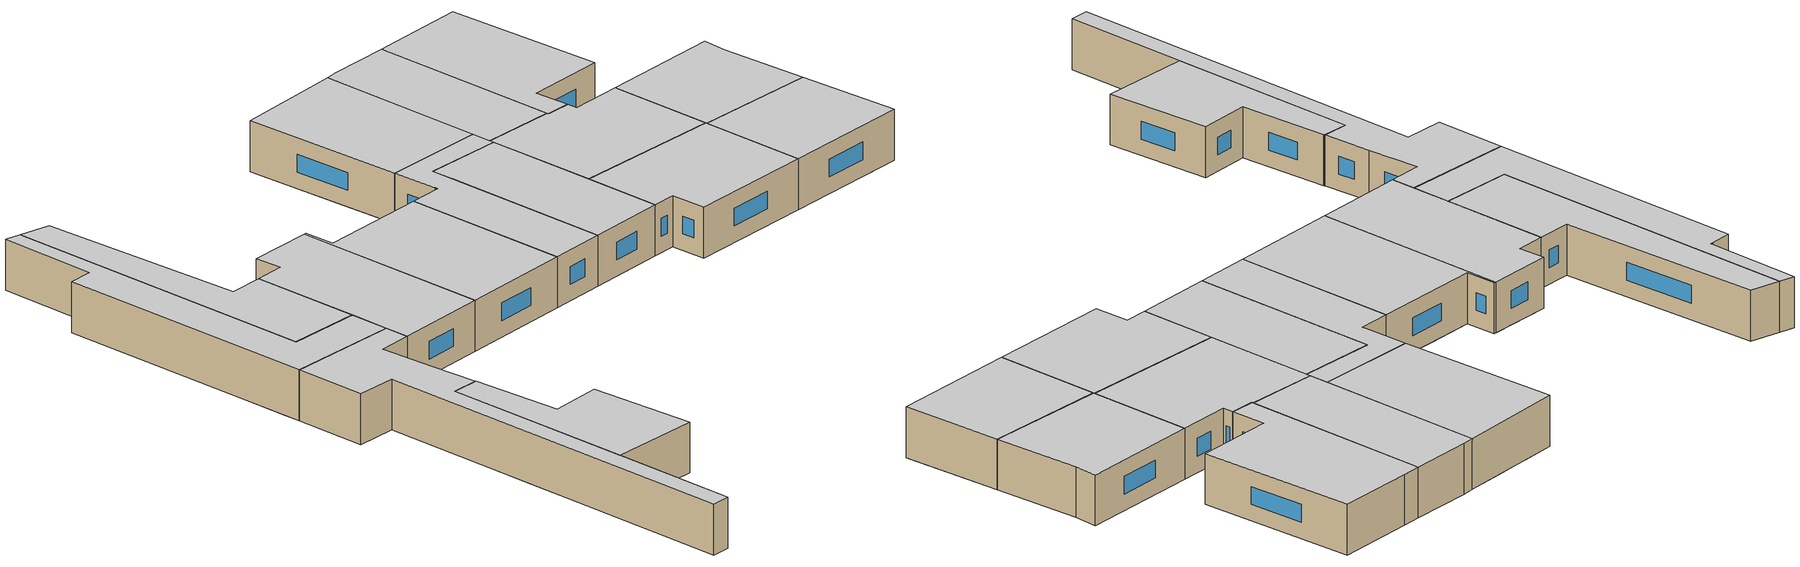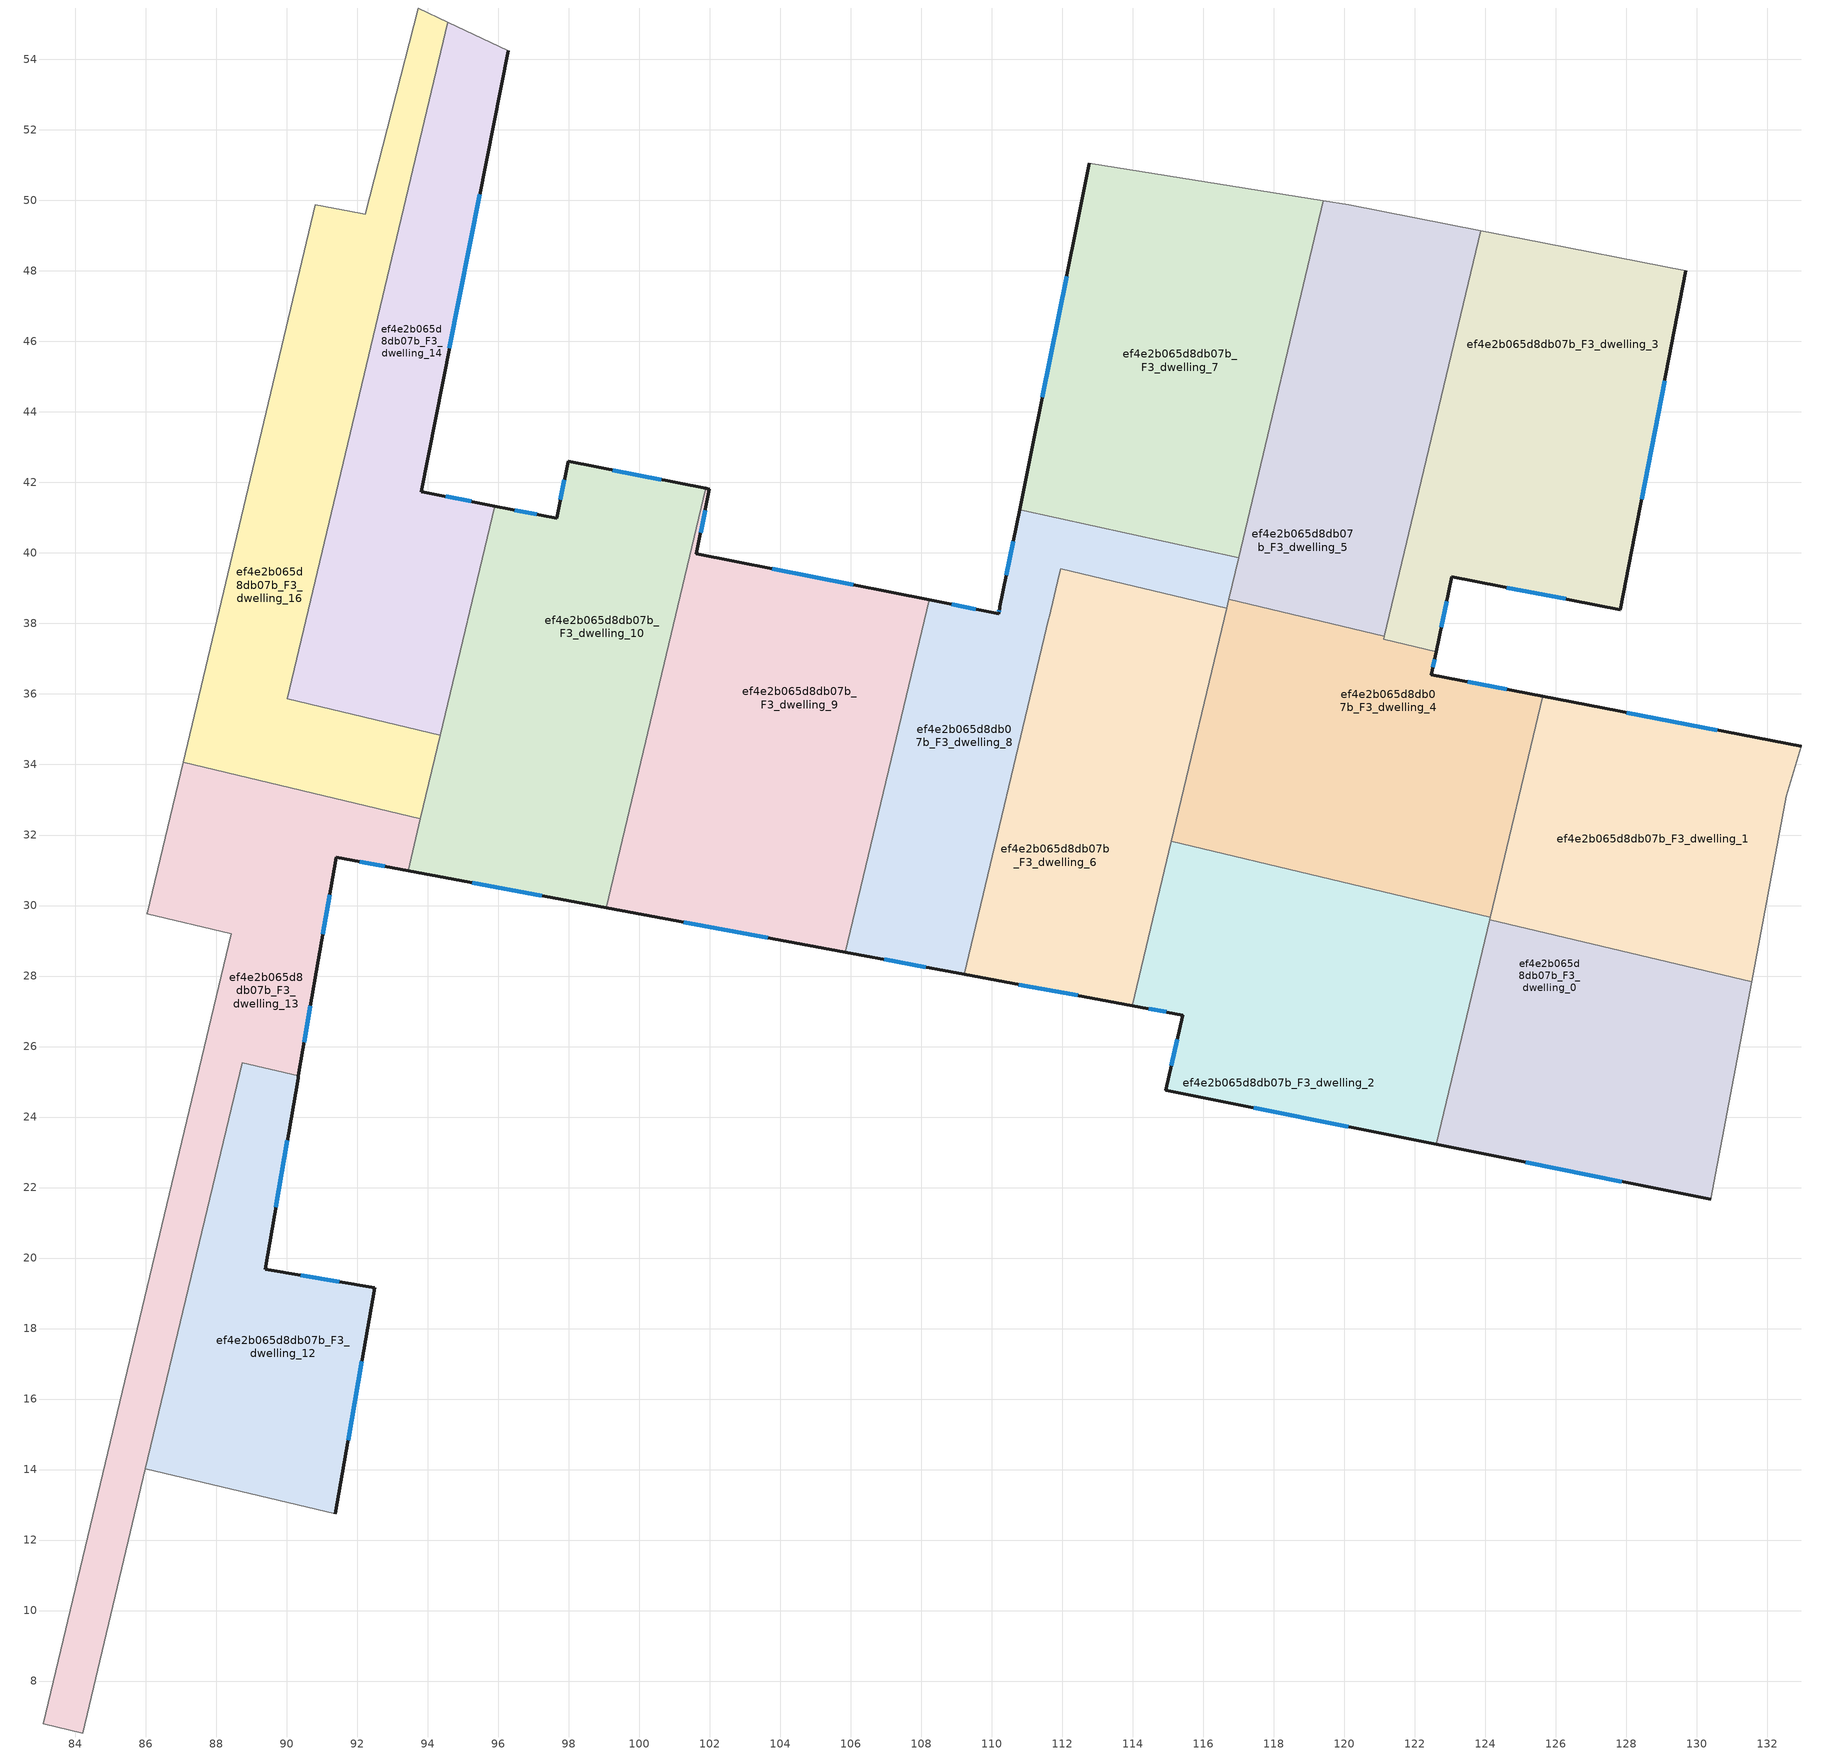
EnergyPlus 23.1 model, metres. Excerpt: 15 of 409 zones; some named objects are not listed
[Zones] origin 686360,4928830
ef4e2b065d8db07b_F3_dwelling_0
 floor to ef4e2b065d8db07b_F2_dwelling_43 (EU_floor_Construction): 126.62,29 130.43,21.86 130.4,21.66 128.21,22.1 123.93,28.79 124.12,29.6 z9
 floor to ef4e2b065d8db07b_F2_dwelling_42 (EU_floor_Construction): 131.55,27.83 130.43,21.86 126.62,29 z9
 floor adiabatic (EU_floor_Construction): 123.93,28.79 128.21,22.1 125.56,22.63 123.3,26.16 z9
 floor to ef4e2b065d8db07b_F2_dwelling_45 (EU_floor_Construction): 123.3,26.16 125.56,22.63 122.61,23.22 z9
 wall outside (EU_wall_Construction): 122.61,23.22 130.4,21.66 z9:12
 wall to ef4e2b065d8db07b_F3_dwelling_1 (EU_wall_Construction): 131.55,27.83 124.12,29.6 z9:12
 wall adiabatic (EU_wall_Construction): 130.4,21.66 131.55,27.83 z9:12
 wall to ef4e2b065d8db07b_F3_dwelling_2 (EU_wall_Construction): 124.12,29.6 122.61,23.22 z9:12
 window (EU_Window_Construction): 125.14,22.72 127.86,22.17 z9.98:11.02
 ceiling to ef4e2b065d8db07b_F4_dwelling_0 (EU_floor_Construction): 130.4,21.66 131.55,27.83 124.12,29.6 122.61,23.22 z12
ef4e2b065d8db07b_F3_dwelling_1
 floor to ef4e2b065d8db07b_F2_dwelling_42 (EU_floor_Construction): 132.95,34.51 132.54,33.1 131.55,27.83 126.62,29 124.79,32.43 125.63,35.94 z9
 floor to ef4e2b065d8db07b_F2_dwelling_43 (EU_floor_Construction): 124.79,32.43 126.62,29 124.12,29.6 z9
 wall outside (EU_wall_Construction): 132.95,34.51 125.63,35.94 z9:12
 wall adiabatic (EU_wall_Construction): 131.55,27.83 132.54,33.1 132.95,34.51 z9:12
 wall to ef4e2b065d8db07b_F3_dwelling_4 (EU_wall_Construction): 125.63,35.94 124.14,29.67 z9:12
 wall to ef4e2b065d8db07b_F3_dwelling_2 (EU_wall_Construction): 124.14,29.67 124.12,29.6 z9:12
 window (EU_Window_Construction): 130.57,34.98 128.01,35.47 z9.98:11.02
 ceiling to ef4e2b065d8db07b_F4_dwelling_1 (EU_floor_Construction): 131.55,27.83 132.54,33.1 132.95,34.51 125.63,35.94 124.12,29.6 z12
ef4e2b065d8db07b_F3_dwelling_10
 floor to ef4e2b065d8db07b_F2_dwelling_49 (EU_floor_Construction): 101.84,41.84 99.49,40.33 100.97,38.01 99.83,33.21 95.55,39.89 95.89,41.33 97.66,40.98 97.98,42.6 z9
 floor to ef4e2b065d8db07b_F2_dwelling_50 (EU_floor_Construction): 95.64,37.87 99.5,31.82 99.06,29.94 93.44,30.99 94.97,37.44 z9
 floor to ef4e2b065d8db07b_F2_dwelling_48 (EU_floor_Construction): 101.88,41.83 100.97,38.01 99.49,40.33 101.84,41.84 z9
 floor to ef4e2b065d8db07b_F2_dwelling_20 (EU_floor_Construction): 95.55,39.89 99.83,33.21 99.5,31.82 95.64,37.87 94.97,37.44 z9
 wall outside (EU_wall_Construction): 101.88,41.83 97.98,42.6 97.66,40.98 95.9,41.33 / 93.44,30.99 99.06,29.94 z9:12
 wall to ef4e2b065d8db07b_F3_dwelling_9 (EU_wall_Construction): 99.06,29.94 101.88,41.83 z9:12
 wall to ef4e2b065d8db07b_F3_dwelling_14 (EU_wall_Construction): 95.9,41.33 94.35,34.83 z9:12
 wall to ef4e2b065d8db07b_F3_dwelling_13 (EU_wall_Construction): 93.79,32.47 93.44,30.99 z9:12
 wall to ef4e2b065d8db07b_F3_dwelling_16 (EU_wall_Construction): 94.35,34.83 93.79,32.47 z9:12
 window (EU_Window_Construction): 97.08,41.1 96.47,41.22 / 97.87,42.08 97.76,41.51 / 100.61,42.08 99.25,42.35 / 95.26,30.65 97.23,30.28 z9.98:11.02
 ceiling to ef4e2b065d8db07b_F4_dwelling_10 (EU_floor_Construction): 99.06,29.94 101.88,41.83 97.98,42.6 97.66,40.98 95.9,41.33 93.44,30.99 z12
ef4e2b065d8db07b_F3_dwelling_12
 floor to ef4e2b065d8db07b_F2_dwelling_52 (EU_floor_Construction): 92.49,19.15 91.37,12.74 90.24,13.01 86.96,18.13 87.94,22.22 89.42,19.9 89.39,19.68 z9
 floor to ef4e2b065d8db07b_F2_dwelling_51 (EU_floor_Construction): 90.33,25.17 90.32,25.1 89.42,19.9 87.94,22.22 88.73,25.55 z9
 floor to ef4e2b065d8db07b_F2_dwelling_53 (EU_floor_Construction): 86.96,18.13 90.24,13.01 86.61,13.87 86.13,14.63 z9
 floor to ef4e2b065d8db07b_F2_dwelling_54 (EU_floor_Construction): 86.13,14.63 86.61,13.87 85.99,14.02 z9
 wall outside (EU_wall_Construction): 91.37,12.74 92.49,19.15 89.39,19.68 90.32,25.1 90.33,25.17 z9:12
 wall to ef4e2b065d8db07b_F3_dwelling_11 (EU_wall_Construction): 85.99,14.02 91.37,12.74 z9:12
 wall to ef4e2b065d8db07b_F3_dwelling_13 (EU_wall_Construction): 90.33,25.17 88.73,25.55 85.99,14.02 z9:12
 window (EU_Window_Construction): 91.73,14.83 92.12,17.07 / 89.69,21.45 90.01,23.34 / 91.48,19.33 90.39,19.51 z9.98:11.02
 ceiling to ef4e2b065d8db07b_F4_dwelling_12 (EU_floor_Construction): 91.37,12.74 92.49,19.15 89.39,19.68 90.32,25.1 90.33,25.17 88.73,25.55 85.99,14.02 z12
ef4e2b065d8db07b_F3_dwelling_13
 floor to ef4e2b065d8db07b_F2_dwelling_51 (EU_floor_Construction): 87.97,32.96 90.88,28.42 90.83,28.12 90.33,25.17 88.73,25.55 87.94,22.22 87.08,23.56 88.42,29.2 86.03,29.77 86.58,32.06 z9
 floor to ef4e2b065d8db07b_F2_dwelling_56 (EU_floor_Construction): 83.75,9.57 84.61,8.23 84.21,6.53 83.09,6.78 z9
 floor to ef4e2b065d8db07b_F2_dwelling_24 (EU_floor_Construction): 88,33.84 88.39,33.23 86.58,32.07 87.05,34.07 z9
 floor to ef4e2b065d8db07b_F2_dwelling_50 (EU_floor_Construction): 93.79,32.47 93.44,30.99 91.41,31.36 90.88,28.42 87.97,32.96 88.99,33.61 z9
 floor to ef4e2b065d8db07b_F2_dwelling_52 (EU_floor_Construction): 87.08,23.56 87.94,22.22 86.96,18.13 86.11,19.47 z9
 floor to ef4e2b065d8db07b_F2_dwelling_23 (EU_floor_Construction): 88.99,33.61 88.39,33.23 88,33.84 z9
 floor to ef4e2b065d8db07b_F2_dwelling_53 (EU_floor_Construction): 86.11,19.47 86.96,18.13 86.13,14.63 85.27,15.97 z9
 floor to ef4e2b065d8db07b_F2_dwelling_54 (EU_floor_Construction): 85.27,15.97 86.13,14.63 85.39,11.5 84.53,12.84 z9
 floor to ef4e2b065d8db07b_F2_dwelling_55 (EU_floor_Construction): 84.53,12.84 85.39,11.5 84.61,8.23 83.75,9.57 z9
 wall outside (EU_wall_Construction): 90.33,25.17 90.83,28.12 91.41,31.36 93.44,30.99 z9:12
 wall adiabatic (EU_wall_Construction): 83.09,6.78 84.2,6.53 z9:12
 wall to ef4e2b065d8db07b_F3_dwelling_15 (EU_wall_Construction): 86.03,29.78 86.03,29.77 88.42,29.2 83.09,6.78 z9:12
 wall to ef4e2b065d8db07b_F3_dwelling_16 (EU_wall_Construction): 93.79,32.47 87.05,34.07 z9:12
 wall to ef4e2b065d8db07b_F3_dwelling_18 (EU_wall_Construction): 87.05,34.07 86.03,29.78 z9:12
 wall to ef4e2b065d8db07b_F3_dwelling_11 (EU_wall_Construction): 84.2,6.53 85.99,14.02 z9:12
 window (EU_Window_Construction): 91.01,29.18 91.22,30.31 / 90.49,26.13 90.66,27.16 / 92.07,31.24 92.78,31.11 z9.98:11.02
 ceiling to ef4e2b065d8db07b_F4_dwelling_13 (EU_floor_Construction): 84.2,6.53 88.73,25.55 90.33,25.17 90.83,28.12 91.41,31.36 93.44,30.99 93.79,32.47 87.05,34.07 86.03,29.77 88.42,29.2 83.09,6.78 z12
ef4e2b065d8db07b_F3_dwelling_14
 floor to ef4e2b065d8db07b_F2_dwelling_19 (EU_floor_Construction): 96.28,54.24 93.88,42.13 92.14,44.85 94.57,55.06 z9
 floor to ef4e2b065d8db07b_F2_dwelling_49 (EU_floor_Construction): 95.89,41.33 95.55,39.89 94.45,41.62 z9
 floor to ef4e2b065d8db07b_F2_dwelling_20 (EU_floor_Construction): 93.88,42.13 93.81,41.74 93.83,41.74 94.45,41.62 95.55,39.89 94.97,37.44 93.86,36.73 91.2,40.89 92.14,44.85 z9
 floor adiabatic (EU_floor_Construction): 94.97,37.44 94.35,34.83 90,35.86 91.2,40.89 93.86,36.73 z9
 wall outside (EU_wall_Construction): 95.9,41.33 93.83,41.74 93.81,41.74 96.28,54.24 z9:12
 wall to ef4e2b065d8db07b_F3_dwelling_16 (EU_wall_Construction): 94.57,55.06 90,35.86 94.35,34.83 z9:12
 wall adiabatic (EU_wall_Construction): 96.28,54.24 94.57,55.06 z9:12
 window (EU_Window_Construction): 94.61,45.81 95.47,50.18 / 95.22,41.46 94.5,41.61 z9.98:11.02
 ceiling to ef4e2b065d8db07b_F4_dwelling_14 (EU_floor_Construction): 94.35,34.83 95.9,41.33 93.83,41.74 93.81,41.74 96.28,54.24 94.57,55.06 90,35.86 z12
ef4e2b065d8db07b_F3_dwelling_16
 floor to ef4e2b065d8db07b_F2_dwelling_21 (EU_floor_Construction): 89.36,43.77 91.2,40.89 90,35.86 91.83,35.43 90.22,34.4 87.97,37.92 z9
 floor to ef4e2b065d8db07b_F2_dwelling_19 (EU_floor_Construction): 94.57,55.06 92.14,44.85 90.3,47.73 90.81,49.87 92.08,49.64 92.23,49.61 93.72,55.46 z9
 floor to ef4e2b065d8db07b_F2_dwelling_23 (EU_floor_Construction): 87.97,37.92 90.22,34.4 88.99,33.61 88,33.84 87.27,34.98 z9
 floor to ef4e2b065d8db07b_F2_dwelling_20 (EU_floor_Construction): 90.3,47.73 92.14,44.85 91.2,40.89 89.36,43.77 z9
 floor to ef4e2b065d8db07b_F2_dwelling_50 (EU_floor_Construction): 94.35,34.83 93.79,32.47 88.99,33.61 91.83,35.43 z9
 floor to ef4e2b065d8db07b_F2_dwelling_24 (EU_floor_Construction): 87.27,34.98 88,33.84 87.05,34.07 z9
 wall adiabatic (EU_wall_Construction): 94.57,55.06 93.72,55.46 92.23,49.61 92.08,49.64 90.81,49.87 z9:12
 wall to ef4e2b065d8db07b_F3_dwelling_18 (EU_wall_Construction): 90.81,49.87 87.05,34.07 z9:12
 ceiling to ef4e2b065d8db07b_F4_dwelling_16 (EU_floor_Construction): 93.79,32.47 94.35,34.83 90,35.86 94.57,55.06 93.72,55.46 92.23,49.61 92.08,49.64 90.81,49.87 87.05,34.07 z12
ef4e2b065d8db07b_F3_dwelling_2
 floor to ef4e2b065d8db07b_F2_dwelling_46 (EU_floor_Construction): 117.29,31.29 122.43,23.26 114.93,24.76 115.37,26.75 115.52,26.72 115.59,27.01 115.88,26.96 115.93,27.18 116.1,26.92 116.5,26.84 116.72,26.5 116.93,26.46 114.65,30.01 115.08,31.82 z9
 floor to ef4e2b065d8db07b_F2_dwelling_45 (EU_floor_Construction): 120.5,30.53 123.3,26.16 122.61,23.22 122.43,23.26 117.29,31.29 z9
 floor to ef4e2b065d8db07b_F2_dwelling_47 (EU_floor_Construction): 114.65,30.01 116.93,26.46 116.72,26.5 116.5,26.84 116.1,26.92 115.93,27.18 115.88,26.96 115.59,27.01 115.52,26.72 115.37,26.75 115.41,26.89 113.98,27.16 z9
 floor to ef4e2b065d8db07b_F2_dwelling_44 (EU_floor_Construction): 123.23,29.88 123.93,28.79 123.3,26.16 120.5,30.53 z9
 floor to ef4e2b065d8db07b_F2_dwelling_43 (EU_floor_Construction): 124.14,29.67 123.93,28.79 123.23,29.88 z9
 wall outside (EU_wall_Construction): 113.98,27.16 115.41,26.89 114.93,24.76 122.61,23.22 z9:12
 wall to ef4e2b065d8db07b_F3_dwelling_4 (EU_wall_Construction): 124.14,29.67 115.08,31.82 z9:12
 wall to ef4e2b065d8db07b_F3_dwelling_6 (EU_wall_Construction): 115.08,31.82 113.98,27.16 z9:12
 window (EU_Window_Construction): 115.25,26.2 115.08,25.46 / 114.44,27.07 114.94,26.98 / 117.42,24.26 120.11,23.72 z9.98:11.02
 ceiling to ef4e2b065d8db07b_F4_dwelling_2 (EU_floor_Construction): 122.61,23.22 124.14,29.67 115.08,31.82 113.98,27.16 115.41,26.89 114.93,24.76 z12
ef4e2b065d8db07b_F3_dwelling_3
 floor to ef4e2b065d8db07b_F2_dwelling_39 (EU_floor_Construction): 129.69,48.01 127.83,38.39 127.49,38.46 123,45.48 123.87,49.14 125.04,48.91 z9
 floor to ef4e2b065d8db07b_F2_dwelling_43 (EU_floor_Construction): 121.48,39.1 122.63,37.32 122.6,37.2 121.11,37.55 121.13,37.64 z9
 floor adiabatic (EU_floor_Construction): 123,45.48 127.49,38.46 127.83,38.39 123.05,39.32 122.63,37.32 121.48,39.1 121.13,37.64 121.11,37.55 z9
 wall outside (EU_wall_Construction): 122.6,37.2 123.05,39.32 127.83,38.39 129.69,48.01 z9:12
 wall to ef4e2b065d8db07b_F3_dwelling_4 (EU_wall_Construction): 121.13,37.64 121.11,37.55 122.6,37.2 z9:12
 wall adiabatic (EU_wall_Construction): 129.69,48.01 125.04,48.91 123.87,49.14 z9:12
 wall to ef4e2b065d8db07b_F3_dwelling_5 (EU_wall_Construction): 123.87,49.14 121.13,37.64 z9:12
 window (EU_Window_Construction): 128.43,41.52 129.08,44.88 / 124.6,39.02 126.27,38.7 / 122.75,37.89 122.9,38.63 z9.98:11.02
 ceiling to ef4e2b065d8db07b_F4_dwelling_3 (EU_floor_Construction): 127.83,38.39 129.69,48.01 125.04,48.91 123.87,49.14 121.11,37.55 122.6,37.2 123.05,39.32 z12
ef4e2b065d8db07b_F3_dwelling_4
 floor to ef4e2b065d8db07b_F2_dwelling_44 (EU_floor_Construction): 117.75,38.44 123.23,29.88 120.5,30.53 116.33,37.05 116.72,38.69 z9
 floor to ef4e2b065d8db07b_F2_dwelling_42 (EU_floor_Construction): 125.63,35.94 124.79,32.43 122.61,36.52 z9
 floor to ef4e2b065d8db07b_F2_dwelling_45 (EU_floor_Construction): 116.33,37.05 120.5,30.53 117.29,31.29 115.59,33.94 z9
 floor to ef4e2b065d8db07b_F2_dwelling_43 (EU_floor_Construction): 122.6,37.2 122.47,36.55 122.61,36.52 124.79,32.43 124.14,29.67 123.23,29.88 117.75,38.44 121.13,37.64 121.11,37.55 z9
 floor to ef4e2b065d8db07b_F2_dwelling_46 (EU_floor_Construction): 115.59,33.94 117.29,31.29 115.08,31.82 z9
 wall outside (EU_wall_Construction): 125.63,35.94 122.47,36.55 122.6,37.2 z9:12
 wall to ef4e2b065d8db07b_F3_dwelling_5 (EU_wall_Construction): 121.13,37.64 116.72,38.69 z9:12
 wall to ef4e2b065d8db07b_F3_dwelling_8 (EU_wall_Construction): 116.72,38.69 116.66,38.43 z9:12
 wall to ef4e2b065d8db07b_F3_dwelling_6 (EU_wall_Construction): 116.66,38.43 115.08,31.82 z9:12
 window (EU_Window_Construction): 122.51,36.76 122.56,36.99 / 124.6,36.14 123.49,36.35 z9.98:11.02
 ceiling to ef4e2b065d8db07b_F4_dwelling_4 (EU_floor_Construction): 124.14,29.67 125.63,35.94 122.47,36.55 122.6,37.2 121.11,37.55 121.13,37.64 116.72,38.69 115.08,31.82 z12
ef4e2b065d8db07b_F3_dwelling_5
 floor to ef4e2b065d8db07b_F2_dwelling_40 (EU_floor_Construction): 120.19,49.86 123,45.48 122.23,42.27 118.83,47.58 119.4,49.99 120.13,49.87 z9
 floor to ef4e2b065d8db07b_F2_dwelling_39 (EU_floor_Construction): 123.87,49.14 123,45.48 120.19,49.86 z9
 floor to ef4e2b065d8db07b_F2_dwelling_41 (EU_floor_Construction): 118.83,47.58 122.23,42.27 121.48,39.1 118.08,44.42 z9
 floor to ef4e2b065d8db07b_F2_dwelling_43 (EU_floor_Construction): 118.08,44.42 121.48,39.1 121.13,37.64 117.75,38.44 116.96,39.69 z9
 floor adiabatic (EU_floor_Construction): 116.96,39.69 117.75,38.44 116.72,38.69 z9
 wall adiabatic (EU_wall_Construction): 123.87,49.14 120.13,49.87 119.4,49.99 z9:12
 wall to ef4e2b065d8db07b_F3_dwelling_7 (EU_wall_Construction): 119.4,49.99 117,39.86 z9:12
 wall to ef4e2b065d8db07b_F3_dwelling_8 (EU_wall_Construction): 117,39.86 116.72,38.69 z9:12
 ceiling to ef4e2b065d8db07b_F4_dwelling_5 (EU_floor_Construction): 121.13,37.64 123.87,49.14 120.13,49.87 119.4,49.99 116.72,38.69 z12
ef4e2b065d8db07b_F3_dwelling_6
 floor to ef4e2b065d8db07b_F2_dwelling_45 (EU_floor_Construction): 115.23,38.77 116.33,37.05 115.59,33.94 112.01,39.53 z9
 floor to ef4e2b065d8db07b_F2_dwelling_46 (EU_floor_Construction): 112.01,39.53 115.59,33.94 114.65,30.01 111.03,35.67 111.95,39.55 z9
 floor to ef4e2b065d8db07b_F2_dwelling_47 (EU_floor_Construction): 111.03,35.67 114.65,30.01 113.98,27.16 112.11,27.51 109.9,30.95 z9
 floor to ef4e2b065d8db07b_F2_dwelling_44 (EU_floor_Construction): 116.66,38.43 116.33,37.05 115.23,38.77 z9
 floor to ef4e2b065d8db07b_F2_dwelling_48 (EU_floor_Construction): 109.9,30.95 112.11,27.51 109.21,28.05 z9
 wall outside (EU_wall_Construction): 109.21,28.05 113.98,27.16 z9:12
 wall to ef4e2b065d8db07b_F3_dwelling_8 (EU_wall_Construction): 116.66,38.43 111.95,39.55 111.91,39.39 111.62,38.17 111.62,38.15 109.21,28.05 z9:12
 window (EU_Window_Construction): 110.76,27.76 112.43,27.45 z9.98:11.02
 ceiling to ef4e2b065d8db07b_F4_dwelling_6 (EU_floor_Construction): 113.98,27.16 116.66,38.43 111.95,39.55 109.21,28.05 z12
ef4e2b065d8db07b_F3_dwelling_7
 floor to ef4e2b065d8db07b_F2_dwelling_41 (EU_floor_Construction): 117.05,50.37 118.83,47.58 118.08,44.42 114.53,49.96 115.54,50.61 z9
 floor to ef4e2b065d8db07b_F2_dwelling_43 (EU_floor_Construction): 115.54,50.61 115.2,50.39 115.16,50.37 114.91,50.2 114.87,50.18 114.82,50.15 114.53,49.96 118.08,44.42 117,39.86 116.82,39.9 112.03,47.39 112.77,51.05 114.81,50.72 114.94,50.7 z9
 floor to ef4e2b065d8db07b_F2_dwelling_40 (EU_floor_Construction): 119.4,49.99 118.83,47.58 117.05,50.37 z9
 floor to ef4e2b065d8db07b_F2_dwelling_44 (EU_floor_Construction): 112.03,47.39 116.82,39.9 114.12,40.49 111.47,44.64 z9
 floor to ef4e2b065d8db07b_F2_dwelling_45 (EU_floor_Construction): 111.47,44.64 114.12,40.49 110.95,41.19 110.82,41.4 z9
 floor to ef4e2b065d8db07b_F2_dwelling_46 (EU_floor_Construction): 110.82,41.4 110.95,41.19 110.78,41.23 z9
 wall outside (EU_wall_Construction): 112.77,51.05 110.78,41.23 z9:12
 wall adiabatic (EU_wall_Construction): 119.4,49.99 112.77,51.05 z9:12
 wall to ef4e2b065d8db07b_F3_dwelling_8 (EU_wall_Construction): 110.78,41.23 117,39.86 z9:12
 window (EU_Window_Construction): 112.12,47.86 111.43,44.42 z9.98:11.02
 ceiling to ef4e2b065d8db07b_F4_dwelling_7 (EU_floor_Construction): 117,39.86 119.4,49.99 112.77,51.05 110.78,41.23 z12
ef4e2b065d8db07b_F3_dwelling_8
 floor to ef4e2b065d8db07b_F2_dwelling_47 (EU_floor_Construction): 109.24,38.47 111.03,35.67 109.9,30.95 107.34,34.96 108.22,38.67 z9
 floor to ef4e2b065d8db07b_F2_dwelling_44 (EU_floor_Construction): 116.82,39.9 116.96,39.69 116.66,38.43 115.23,38.77 114.12,40.49 z9
 floor to ef4e2b065d8db07b_F2_dwelling_48 (EU_floor_Construction): 107.34,34.96 109.9,30.95 109.21,28.05 107.1,28.44 106.14,29.94 z9
 floor to ef4e2b065d8db07b_F2_dwelling_49 (EU_floor_Construction): 106.14,29.94 107.1,28.44 105.84,28.68 z9
 floor to ef4e2b065d8db07b_F2_dwelling_45 (EU_floor_Construction): 114.12,40.49 115.23,38.77 112.01,39.53 110.95,41.19 z9
 floor to ef4e2b065d8db07b_F2_dwelling_46 (EU_floor_Construction): 110.95,41.19 112.01,39.53 111.95,39.55 111.62,38.17 111.62,38.16 111.03,35.67 109.24,38.47 110.19,38.28 110.22,38.43 110.23,38.48 110.78,41.23 z9
 floor to ef4e2b065d8db07b_F2_dwelling_43 (EU_floor_Construction): 117,39.86 116.96,39.69 116.82,39.9 z9
 wall outside (EU_wall_Construction): 110.78,41.23 110.23,38.48 110.22,38.43 110.19,38.28 108.22,38.67 / 105.84,28.67 109.21,28.05 z9:12
 wall to ef4e2b065d8db07b_F3_dwelling_9 (EU_wall_Construction): 108.22,38.67 105.84,28.67 z9:12
 window (EU_Window_Construction): 110.6,40.33 110.41,39.37 / 106.94,28.47 108.12,28.25 / 109.55,38.41 108.86,38.54 / 110.21,38.38 110.2,38.33 z9.98:11.02
 ceiling to ef4e2b065d8db07b_F4_dwelling_8 (EU_floor_Construction): 109.21,28.05 111.62,38.15 111.62,38.17 111.91,39.39 111.95,39.55 116.66,38.43 117,39.86 110.78,41.23 110.23,38.48 110.22,38.43 110.19,38.28 108.22,38.67 105.84,28.67 z12
ef4e2b065d8db07b_F3_dwelling_9
 floor to ef4e2b065d8db07b_F2_dwelling_48 (EU_floor_Construction): 104.49,39.41 107.34,34.96 106.14,29.94 100.97,38.01 101.88,41.83 101.99,41.81 101.62,39.97 z9
 floor to ef4e2b065d8db07b_F2_dwelling_49 (EU_floor_Construction): 100.97,38.01 106.14,29.94 105.84,28.67 102.32,29.33 99.83,33.21 z9
 floor to ef4e2b065d8db07b_F2_dwelling_47 (EU_floor_Construction): 108.22,38.67 107.34,34.96 104.49,39.41 z9
 floor to ef4e2b065d8db07b_F2_dwelling_50 (EU_floor_Construction): 99.5,31.82 100.93,29.59 99.06,29.94 z9
 floor to ef4e2b065d8db07b_F2_dwelling_20 (EU_floor_Construction): 99.83,33.21 102.32,29.33 100.93,29.59 99.5,31.82 z9
 wall outside (EU_wall_Construction): 108.22,38.67 101.62,39.97 101.99,41.81 101.88,41.83 / 99.06,29.94 105.84,28.67 z9:12
 window (EU_Window_Construction): 101.74,40.57 101.87,41.21 / 106.07,39.09 103.76,39.55 / 101.26,29.53 103.63,29.09 z9.98:11.02
 ceiling to ef4e2b065d8db07b_F4_dwelling_9 (EU_floor_Construction): 105.84,28.67 108.22,38.67 101.62,39.97 101.99,41.81 101.88,41.83 99.06,29.94 z12
[Building]
EU S2 Campaign: North Axis=0; Terrain=City; Solar Distribution=FullExterior
[Site:Location]
Bologna: Latitude=44.5; Longitude=11.25; Time Zone=1; Elevation=37
[SizingPeriod:WeatherFileDays]
AnnualSizingPeriod: Begin Month=1; Begin Day of Month=1; End Month=12; End Day of Month=31; Day of Week for Start Day=Monday; Use Weather File Daylight Saving Period=No; Use Weather File Rain and Snow Indicators=No
[MATERIAL]
EU_InternalMass_Material: Roughness=MediumRough; Thickness=0.1; Conductivity=1; Density=1800; Specific Heat=900; Thermal Absorptance=0.9; Solar Absorptance=0.7; Visible Absorptance=0.7
[MATERIAL:NOMASS] Roughness=MediumRough; Thermal Absorptance=0.9; Solar Absorptance=0.7; Visible Absorptance=0.7
Name | Thermal Resistance
EU_wall_NoMass | 0.905828
EU_floor_NoMass | 0.67114
[WINDOWMATERIAL:SIMPLEGLAZINGSYSTEM]
EU_Window_SimpleGlazing: UFactor=4.52486; Solar Heat Gain Coefficient=0.85; Visible Transmittance=0.85
[CONSTRUCTION]
EU_wall_Construction: EU_wall_NoMass
EU_floor_Construction: EU_floor_NoMass
EU_Window_Construction: EU_Window_SimpleGlazing
EU_InternalMass_Construction: EU_InternalMass_Material
[ZONE] Type=1; Multiplier=1; Ceiling Height=autocalculate; Floor Area=autocalculate; Part of Total Floor Area=Yes
Name | Volume
ef4e2b065d8db07b_F3_dwelling_0 | 149.81
ef4e2b065d8db07b_F3_dwelling_1 | 149.829
ef4e2b065d8db07b_F3_dwelling_10 | 201.185
ef4e2b065d8db07b_F3_dwelling_12 | 132.128
ef4e2b065d8db07b_F3_dwelling_13 | 169.876
ef4e2b065d8db07b_F3_dwelling_14 | 169.866
ef4e2b065d8db07b_F3_dwelling_16 | 169.849
ef4e2b065d8db07b_F3_dwelling_2 | 179.908
ef4e2b065d8db07b_F3_dwelling_3 | 189.931
ef4e2b065d8db07b_F3_dwelling_4 | 190.099
ef4e2b065d8db07b_F3_dwelling_5 | 159.655
ef4e2b065d8db07b_F3_dwelling_6 | 169.882
ef4e2b065d8db07b_F3_dwelling_7 | 200.336
ef4e2b065d8db07b_F3_dwelling_8 | 139.415
ef4e2b065d8db07b_F3_dwelling_9 | 214.077
[INTERNALMASS] Construction=EU_InternalMass_Construction
Name | Zone or ZoneList | Surface Area
ef4e2b065d8db07b_F3_dwelling_0_EU_InternalMass | ef4e2b065d8db07b_F3_dwelling_0 | 49.9354
ef4e2b065d8db07b_F3_dwelling_1_EU_InternalMass | ef4e2b065d8db07b_F3_dwelling_1 | 49.9436
ef4e2b065d8db07b_F3_dwelling_2_EU_InternalMass | ef4e2b065d8db07b_F3_dwelling_2 | 59.9707
ef4e2b065d8db07b_F3_dwelling_3_EU_InternalMass | ef4e2b065d8db07b_F3_dwelling_3 | 63.3098
ef4e2b065d8db07b_F3_dwelling_4_EU_InternalMass | ef4e2b065d8db07b_F3_dwelling_4 | 63.3658
ef4e2b065d8db07b_F3_dwelling_5_EU_InternalMass | ef4e2b065d8db07b_F3_dwelling_5 | 53.2191
ef4e2b065d8db07b_F3_dwelling_6_EU_InternalMass | ef4e2b065d8db07b_F3_dwelling_6 | 56.6285
ef4e2b065d8db07b_F3_dwelling_7_EU_InternalMass | ef4e2b065d8db07b_F3_dwelling_7 | 66.7772
ef4e2b065d8db07b_F3_dwelling_8_EU_InternalMass | ef4e2b065d8db07b_F3_dwelling_8 | 46.4719
ef4e2b065d8db07b_F3_dwelling_9_EU_InternalMass | ef4e2b065d8db07b_F3_dwelling_9 | 71.3612
ef4e2b065d8db07b_F3_dwelling_10_EU_InternalMass | ef4e2b065d8db07b_F3_dwelling_10 | 67.062
ef4e2b065d8db07b_F3_dwelling_12_EU_InternalMass | ef4e2b065d8db07b_F3_dwelling_12 | 44.0427
ef4e2b065d8db07b_F3_dwelling_13_EU_InternalMass | ef4e2b065d8db07b_F3_dwelling_13 | 56.6258
ef4e2b065d8db07b_F3_dwelling_14_EU_InternalMass | ef4e2b065d8db07b_F3_dwelling_14 | 56.6216
ef4e2b065d8db07b_F3_dwelling_16_EU_InternalMass | ef4e2b065d8db07b_F3_dwelling_16 | 56.6165
[OTHEREQUIPMENT] Fuel Type=Electricity; Design Level Calculation Method=Watts/Area; Power per Zone Floor Area=1; Fraction Latent=0; Fraction Radiant=0; Fraction Lost=0; Carbon Dioxide Generation Rate=0; EndUse Subcategory=EU_Step8_InternalGains
Name | Zone or ZoneList or Space or SpaceList | Schedule
EU_Step8_InternalGain_ef4e2b065d8db07b_F3_dwelling_0_f000 | ef4e2b065d8db07b_F3_dwelling_0 | EU_Step8_GainSchedule_ef4e2b065d8db07b_F3_dwelling_0_f000
EU_Step8_InternalGain_ef4e2b065d8db07b_F3_dwelling_1_f000 | ef4e2b065d8db07b_F3_dwelling_1 | EU_Step8_GainSchedule_ef4e2b065d8db07b_F3_dwelling_1_f000
EU_Step8_InternalGain_ef4e2b065d8db07b_F3_dwelling_2_f000 | ef4e2b065d8db07b_F3_dwelling_2 | EU_Step8_GainSchedule_ef4e2b065d8db07b_F3_dwelling_2_f000
EU_Step8_InternalGain_ef4e2b065d8db07b_F3_dwelling_3_f000 | ef4e2b065d8db07b_F3_dwelling_3 | EU_Step8_GainSchedule_ef4e2b065d8db07b_F3_dwelling_3_f000
EU_Step8_InternalGain_ef4e2b065d8db07b_F3_dwelling_4_f000 | ef4e2b065d8db07b_F3_dwelling_4 | EU_Step8_GainSchedule_ef4e2b065d8db07b_F3_dwelling_4_f000
EU_Step8_InternalGain_ef4e2b065d8db07b_F3_dwelling_5_f000 | ef4e2b065d8db07b_F3_dwelling_5 | EU_Step8_GainSchedule_ef4e2b065d8db07b_F3_dwelling_5_f000
EU_Step8_InternalGain_ef4e2b065d8db07b_F3_dwelling_6_f000 | ef4e2b065d8db07b_F3_dwelling_6 | EU_Step8_GainSchedule_ef4e2b065d8db07b_F3_dwelling_6_f000
EU_Step8_InternalGain_ef4e2b065d8db07b_F3_dwelling_7_f000 | ef4e2b065d8db07b_F3_dwelling_7 | EU_Step8_GainSchedule_ef4e2b065d8db07b_F3_dwelling_7_f000
EU_Step8_InternalGain_ef4e2b065d8db07b_F3_dwelling_8_f000 | ef4e2b065d8db07b_F3_dwelling_8 | EU_Step8_GainSchedule_ef4e2b065d8db07b_F3_dwelling_8_f000
EU_Step8_InternalGain_ef4e2b065d8db07b_F3_dwelling_9_f000 | ef4e2b065d8db07b_F3_dwelling_9 | EU_Step8_GainSchedule_ef4e2b065d8db07b_F3_dwelling_9_f000
EU_Step8_InternalGain_ef4e2b065d8db07b_F3_dwelling_10_f000 | ef4e2b065d8db07b_F3_dwelling_10 | EU_Step8_GainSchedule_ef4e2b065d8db07b_F3_dwelling_10_f000
EU_Step8_InternalGain_ef4e2b065d8db07b_F3_dwelling_12_f000 | ef4e2b065d8db07b_F3_dwelling_12 | EU_Step8_GainSchedule_ef4e2b065d8db07b_F3_dwelling_12_f000
EU_Step8_InternalGain_ef4e2b065d8db07b_F3_dwelling_13_f000 | ef4e2b065d8db07b_F3_dwelling_13 | EU_Step8_GainSchedule_ef4e2b065d8db07b_F3_dwelling_13_f000
EU_Step8_InternalGain_ef4e2b065d8db07b_F3_dwelling_14_f000 | ef4e2b065d8db07b_F3_dwelling_14 | EU_Step8_GainSchedule_ef4e2b065d8db07b_F3_dwelling_14_f000
EU_Step8_InternalGain_ef4e2b065d8db07b_F3_dwelling_16_f000 | ef4e2b065d8db07b_F3_dwelling_16 | EU_Step8_GainSchedule_ef4e2b065d8db07b_F3_dwelling_16_f000
[ZONEVENTILATION:DESIGNFLOWRATE] Schedule=EU_AlwaysOn; Design Flow Rate Calculation Method=AirChanges/Hour; Air Changes per Hour=0.73129; Ventilation Type=Natural; Fan Pressure Rise=0; Fan Total Efficiency=1; Constant Term Coefficient=1; Temperature Term Coefficient=0; Velocity Term Coefficient=0; Velocity Squared Term Coefficient=0; Minimum Indoor Temperature=-100; Maximum Indoor Temperature=100; Delta Temperature=-100; Minimum Outdoor Temperature=-100; Maximum Outdoor Temperature=100; Maximum Wind Speed=40
Name | Zone or ZoneList or Space or SpaceList
EU_ConstantAir_ef4e2b065d8db07b_F3_dwelling_0 | ef4e2b065d8db07b_F3_dwelling_0
EU_ConstantAir_ef4e2b065d8db07b_F3_dwelling_1 | ef4e2b065d8db07b_F3_dwelling_1
EU_ConstantAir_ef4e2b065d8db07b_F3_dwelling_2 | ef4e2b065d8db07b_F3_dwelling_2
EU_ConstantAir_ef4e2b065d8db07b_F3_dwelling_3 | ef4e2b065d8db07b_F3_dwelling_3
EU_ConstantAir_ef4e2b065d8db07b_F3_dwelling_4 | ef4e2b065d8db07b_F3_dwelling_4
EU_ConstantAir_ef4e2b065d8db07b_F3_dwelling_5 | ef4e2b065d8db07b_F3_dwelling_5
EU_ConstantAir_ef4e2b065d8db07b_F3_dwelling_6 | ef4e2b065d8db07b_F3_dwelling_6
EU_ConstantAir_ef4e2b065d8db07b_F3_dwelling_7 | ef4e2b065d8db07b_F3_dwelling_7
EU_ConstantAir_ef4e2b065d8db07b_F3_dwelling_8 | ef4e2b065d8db07b_F3_dwelling_8
EU_ConstantAir_ef4e2b065d8db07b_F3_dwelling_9 | ef4e2b065d8db07b_F3_dwelling_9
EU_ConstantAir_ef4e2b065d8db07b_F3_dwelling_10 | ef4e2b065d8db07b_F3_dwelling_10
EU_ConstantAir_ef4e2b065d8db07b_F3_dwelling_12 | ef4e2b065d8db07b_F3_dwelling_12
EU_ConstantAir_ef4e2b065d8db07b_F3_dwelling_13 | ef4e2b065d8db07b_F3_dwelling_13
EU_ConstantAir_ef4e2b065d8db07b_F3_dwelling_14 | ef4e2b065d8db07b_F3_dwelling_14
EU_ConstantAir_ef4e2b065d8db07b_F3_dwelling_16 | ef4e2b065d8db07b_F3_dwelling_16
[HVACTEMPLATE:ZONE:IDEALLOADSAIRSYSTEM] System Availability Schedule=EU_AlwaysOn; Maximum Heating Supply Air Temperature=50; Minimum Cooling Supply Air Temperature=13; Maximum Heating Supply Air Humidity Ratio=0.0156; Minimum Cooling Supply Air Humidity Ratio=0.0077; Heating Limit=NoLimit; Cooling Limit=NoLimit; Heating Availability Schedule=EU_AlwaysOn; Cooling Availability Schedule=EU_CoolingOff; Dehumidification Control Type=ConstantSensibleHeatRatio; Cooling Sensible Heat Ratio=0.7; Dehumidification Setpoint=60; Humidification Control Type=None; Humidification Setpoint=30; Outdoor Air Method=None; Outdoor Air Flow Rate per Person=0.00944; Outdoor Air Flow Rate per Zone Floor Area=0; Outdoor Air Flow Rate per Zone=0; Demand Controlled Ventilation Type=None; Outdoor Air Economizer Type=NoEconomizer; Heat Recovery Type=None; Sensible Heat Recovery Effectiveness=0.7; Latent Heat Recovery Effectiveness=0.65
Name | Template Thermostat
ef4e2b065d8db07b_F3_dwelling_0 | EU_HeatOnly_ef4e2b065d8db07b_F3_dwelling_0
ef4e2b065d8db07b_F3_dwelling_1 | EU_HeatOnly_ef4e2b065d8db07b_F3_dwelling_1
ef4e2b065d8db07b_F3_dwelling_2 | EU_HeatOnly_ef4e2b065d8db07b_F3_dwelling_2
ef4e2b065d8db07b_F3_dwelling_3 | EU_HeatOnly_ef4e2b065d8db07b_F3_dwelling_3
ef4e2b065d8db07b_F3_dwelling_4 | EU_HeatOnly_ef4e2b065d8db07b_F3_dwelling_4
ef4e2b065d8db07b_F3_dwelling_5 | EU_HeatOnly_ef4e2b065d8db07b_F3_dwelling_5
ef4e2b065d8db07b_F3_dwelling_6 | EU_HeatOnly_ef4e2b065d8db07b_F3_dwelling_6
ef4e2b065d8db07b_F3_dwelling_7 | EU_HeatOnly_ef4e2b065d8db07b_F3_dwelling_7
ef4e2b065d8db07b_F3_dwelling_8 | EU_HeatOnly_ef4e2b065d8db07b_F3_dwelling_8
ef4e2b065d8db07b_F3_dwelling_9 | EU_HeatOnly_ef4e2b065d8db07b_F3_dwelling_9
ef4e2b065d8db07b_F3_dwelling_10 | EU_HeatOnly_ef4e2b065d8db07b_F3_dwelling_10
ef4e2b065d8db07b_F3_dwelling_12 | EU_HeatOnly_ef4e2b065d8db07b_F3_dwelling_12
ef4e2b065d8db07b_F3_dwelling_13 | EU_HeatOnly_ef4e2b065d8db07b_F3_dwelling_13
ef4e2b065d8db07b_F3_dwelling_14 | EU_HeatOnly_ef4e2b065d8db07b_F3_dwelling_14
ef4e2b065d8db07b_F3_dwelling_16 | EU_HeatOnly_ef4e2b065d8db07b_F3_dwelling_16
[SIZING:ZONE] Zone Cooling Design Supply Air Temperature Input Method=SupplyAirTemperature; Zone Cooling Design Supply Air Temperature=13; Zone Heating Design Supply Air Temperature Input Method=SupplyAirTemperature; Zone Heating Design Supply Air Temperature=50; Zone Cooling Design Supply Air Humidity Ratio=0.008; Zone Heating Design Supply Air Humidity Ratio=0.008; Cooling Design Air Flow Method=DesignDay; Cooling Design Air Flow Rate=0; Cooling Minimum Air Flow per Zone Floor Area=0.000762; Cooling Minimum Air Flow=0; Cooling Minimum Air Flow Fraction=0.2; Heating Design Air Flow Method=DesignDay; Heating Design Air Flow Rate=0; Heating Maximum Air Flow per Zone Floor Area=0.002032; Heating Maximum Air Flow=0.141576; Heating Maximum Air Flow Fraction=0.3; Account for Dedicated Outdoor Air System=No; Dedicated Outdoor Air System Control Strategy=NeutralSupplyAir; Dedicated Outdoor Air Low Setpoint Temperature for Design=autosize; Dedicated Outdoor Air High Setpoint Temperature for Design=autosize; Zone Load Sizing Method=Sensible Load Only No Latent Load; Zone Latent Cooling Design Supply Air Humidity Ratio Input Method=HumidityRatioDifference; Zone Cooling Design Supply Air Humidity Ratio Difference=0.005; Zone Latent Heating Design Supply Air Humidity Ratio Input Method=HumidityRatioDifference; Zone Humidification Design Supply Air Humidity Ratio Difference=0.005
ef4e2b065d8db07b_F3_dwelling_0; ef4e2b065d8db07b_F3_dwelling_1; ef4e2b065d8db07b_F3_dwelling_2; ef4e2b065d8db07b_F3_dwelling_3; ef4e2b065d8db07b_F3_dwelling_4; ef4e2b065d8db07b_F3_dwelling_5; ef4e2b065d8db07b_F3_dwelling_6; ef4e2b065d8db07b_F3_dwelling_7; ef4e2b065d8db07b_F3_dwelling_8; ef4e2b065d8db07b_F3_dwelling_9; ef4e2b065d8db07b_F3_dwelling_10; ef4e2b065d8db07b_F3_dwelling_12; ef4e2b065d8db07b_F3_dwelling_13; ef4e2b065d8db07b_F3_dwelling_14; ef4e2b065d8db07b_F3_dwelling_16
[SCHEDULE:CONSTANT]
Name | Hourly Value
EU_AlwaysOn | 1
EU_CoolingOff | 0
[SCHEDULE:FILE] Column Number=1; Rows to Skip at Top=0; Number of Hours of Data=8760; Column Separator=Comma; Interpolate to Timestep=No; Minutes per Item=60; Adjust Schedule for Daylight Savings=Yes
Name | File
EU_Step8_GainSchedule_ef4e2b065d8db07b_F3_dwelling_0_f000 | ../../schedules/ef4e2b065d8db07b/ef4e2b065d8db07b_F3_dwelling_0_f000_gain.csv
EU_Step8_GainSchedule_ef4e2b065d8db07b_F3_dwelling_1_f000 | ../../schedules/ef4e2b065d8db07b/ef4e2b065d8db07b_F3_dwelling_1_f000_gain.csv
EU_Step8_GainSchedule_ef4e2b065d8db07b_F3_dwelling_2_f000 | ../../schedules/ef4e2b065d8db07b/ef4e2b065d8db07b_F3_dwelling_2_f000_gain.csv
EU_Step8_GainSchedule_ef4e2b065d8db07b_F3_dwelling_3_f000 | ../../schedules/ef4e2b065d8db07b/ef4e2b065d8db07b_F3_dwelling_3_f000_gain.csv
EU_Step8_GainSchedule_ef4e2b065d8db07b_F3_dwelling_4_f000 | ../../schedules/ef4e2b065d8db07b/ef4e2b065d8db07b_F3_dwelling_4_f000_gain.csv
EU_Step8_GainSchedule_ef4e2b065d8db07b_F3_dwelling_5_f000 | ../../schedules/ef4e2b065d8db07b/ef4e2b065d8db07b_F3_dwelling_5_f000_gain.csv
EU_Step8_GainSchedule_ef4e2b065d8db07b_F3_dwelling_6_f000 | ../../schedules/ef4e2b065d8db07b/ef4e2b065d8db07b_F3_dwelling_6_f000_gain.csv
EU_Step8_GainSchedule_ef4e2b065d8db07b_F3_dwelling_7_f000 | ../../schedules/ef4e2b065d8db07b/ef4e2b065d8db07b_F3_dwelling_7_f000_gain.csv
EU_Step8_GainSchedule_ef4e2b065d8db07b_F3_dwelling_8_f000 | ../../schedules/ef4e2b065d8db07b/ef4e2b065d8db07b_F3_dwelling_8_f000_gain.csv
EU_Step8_GainSchedule_ef4e2b065d8db07b_F3_dwelling_9_f000 | ../../schedules/ef4e2b065d8db07b/ef4e2b065d8db07b_F3_dwelling_9_f000_gain.csv
EU_Step8_GainSchedule_ef4e2b065d8db07b_F3_dwelling_10_f000 | ../../schedules/ef4e2b065d8db07b/ef4e2b065d8db07b_F3_dwelling_10_f000_gain.csv
EU_Step8_GainSchedule_ef4e2b065d8db07b_F3_dwelling_12_f000 | ../../schedules/ef4e2b065d8db07b/ef4e2b065d8db07b_F3_dwelling_12_f000_gain.csv
EU_Step8_GainSchedule_ef4e2b065d8db07b_F3_dwelling_13_f000 | ../../schedules/ef4e2b065d8db07b/ef4e2b065d8db07b_F3_dwelling_13_f000_gain.csv
EU_Step8_GainSchedule_ef4e2b065d8db07b_F3_dwelling_14_f000 | ../../schedules/ef4e2b065d8db07b/ef4e2b065d8db07b_F3_dwelling_14_f000_gain.csv
EU_Step8_GainSchedule_ef4e2b065d8db07b_F3_dwelling_16_f000 | ../../schedules/ef4e2b065d8db07b/ef4e2b065d8db07b_F3_dwelling_16_f000_gain.csv
